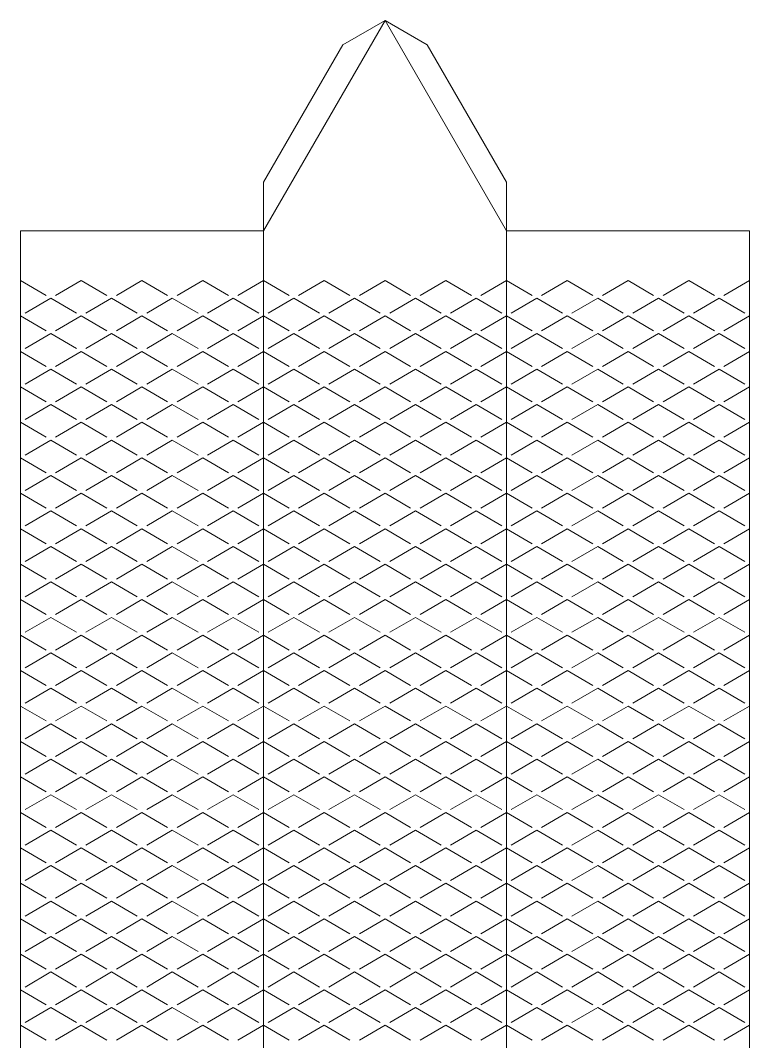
# Model space of a CAD drawing. Header units: metres. Extents: x 0 to 74, y 0 to 204.
# Drawn here: x 0 to 73.5, y 101.5 to 204.4 of the extents above; entities that cross this region are included whole.
import ezdxf

# ---------------------------------------------------------------- set-up
doc = ezdxf.new("R2010")
doc.units = ezdxf.units.M
doc.layers.add('TOP', color=1, linetype='Continuous', lineweight=0)

msp = doc.modelspace()

# ---------------------------------------------------------------- linework, layer by layer
at = {"layer": 'TOP'}
for p, q in [((24.5, 183.22), (36.75, 204.44)), ((32.51, 201.99), (36.75, 204.44)), ((36.75, 204.44), (40.99, 201.99)), ((36.75, 204.44), (49, 183.22)), ((24.5, 188.12), (32.51, 201.99)), ((40.99, 201.99), (49, 188.12)), ((24.5, 183.22), (24.5, 188.12)), ((49, 183.22), (49, 188.12)), ((0, 21.22), (0, 183.22)), ((0, 183.22), (24.5, 183.22)), ((24.5, 21.22), (24.5, 183.22)), ((73.5, 183.22), (49, 183.22)), ((49, 21.22), (49, 183.22)), ((73.5, 21.22), (73.5, 183.22)), ((0, 178.22), (2.58, 176.71)), ((3.54, 176.71), (6.12, 178.22)), ((6.12, 178.22), (8.71, 176.71)), ((9.67, 176.71), (12.25, 178.22)), ((12.25, 178.22), (14.83, 176.71)), ((15.79, 176.71), (18.38, 178.22)), ((18.38, 178.22), (20.96, 176.71)), ((21.92, 176.71), (24.5, 178.22)), ((24.5, 178.22), (27.08, 176.71)), ((28.04, 176.71), (30.62, 178.22)), ((30.62, 178.22), (33.21, 176.71)), ((34.17, 176.71), (36.75, 178.22)), ((36.75, 178.22), (39.33, 176.71)), ((40.29, 176.71), (42.88, 178.22)), ((42.88, 178.22), (45.46, 176.71)), ((46.42, 176.71), (49, 178.22)), ((49, 178.22), (51.58, 176.71)), ((52.54, 176.71), (55.12, 178.22)), ((55.12, 178.22), (57.71, 176.71)), ((58.67, 176.71), (61.25, 178.22)), ((61.25, 178.22), (63.83, 176.71)), ((64.79, 176.71), (67.38, 178.22)), ((67.38, 178.22), (69.96, 176.71)), ((70.92, 176.71), (73.5, 178.22)), ((0.48, 174.92), (3.06, 176.43)), ((3.06, 176.43), (5.65, 174.92)), ((6.6, 174.92), (9.19, 176.43)), ((9.19, 176.43), (11.77, 174.92)), ((12.73, 174.92), (15.31, 176.43)), ((15.31, 176.43), (17.9, 174.92)), ((18.85, 174.92), (21.44, 176.43)), ((21.44, 176.43), (24.02, 174.92)), ((24.98, 174.92), (27.56, 176.43)), ((27.56, 176.43), (30.15, 174.92)), ((31.1, 174.92), (33.69, 176.43)), ((33.69, 176.43), (36.27, 174.92)), ((37.23, 174.92), (39.81, 176.43)), ((39.81, 176.43), (42.4, 174.92)), ((43.35, 174.92), (45.94, 176.43)), ((45.94, 176.43), (48.52, 174.92)), ((49.48, 174.92), (52.06, 176.43)), ((52.06, 176.43), (54.65, 174.92)), ((55.6, 174.92), (58.19, 176.43)), ((58.19, 176.43), (60.77, 174.92)), ((61.73, 174.92), (64.31, 176.43)), ((64.31, 176.43), (66.9, 174.92)), ((67.85, 174.92), (70.44, 176.43)), ((70.44, 176.43), (73.02, 174.92)), ((0, 174.64), (2.58, 173.13)), ((3.54, 173.13), (6.12, 174.64)), ((6.12, 174.64), (8.71, 173.13)), ((9.67, 173.13), (12.25, 174.64)), ((12.25, 174.64), (14.83, 173.13)), ((15.79, 173.13), (18.38, 174.64)), ((18.38, 174.64), (20.96, 173.13)), ((21.92, 173.13), (24.5, 174.64)), ((24.5, 174.64), (27.08, 173.13)), ((28.04, 173.13), (30.62, 174.64)), ((30.62, 174.64), (33.21, 173.13)), ((34.17, 173.13), (36.75, 174.64)), ((36.75, 174.64), (39.33, 173.13)), ((40.29, 173.13), (42.88, 174.64)), ((42.88, 174.64), (45.46, 173.13)), ((46.42, 173.13), (49, 174.64)), ((49, 174.64), (51.58, 173.13)), ((52.54, 173.13), (55.12, 174.64)), ((55.12, 174.64), (57.71, 173.13)), ((58.67, 173.13), (61.25, 174.64)), ((61.25, 174.64), (63.83, 173.13)), ((64.79, 173.13), (67.38, 174.64)), ((67.38, 174.64), (69.96, 173.13)), ((70.92, 173.13), (73.5, 174.64)), ((0.48, 171.34), (3.06, 172.85)), ((3.06, 172.85), (5.65, 171.34)), ((6.6, 171.34), (9.19, 172.85)), ((9.19, 172.85), (11.77, 171.34)), ((12.73, 171.34), (15.31, 172.85)), ((15.31, 172.85), (17.9, 171.34)), ((18.85, 171.34), (21.44, 172.85)), ((21.44, 172.85), (24.02, 171.34)), ((24.98, 171.34), (27.56, 172.85)), ((27.56, 172.85), (30.15, 171.34)), ((31.1, 171.34), (33.69, 172.85)), ((33.69, 172.85), (36.27, 171.34)), ((37.23, 171.34), (39.81, 172.85)), ((39.81, 172.85), (42.4, 171.34)), ((43.35, 171.34), (45.94, 172.85)), ((45.94, 172.85), (48.52, 171.34)), ((49.48, 171.34), (52.06, 172.85)), ((52.06, 172.85), (54.65, 171.34)), ((55.6, 171.34), (58.19, 172.85)), ((58.19, 172.85), (60.77, 171.34)), ((61.73, 171.34), (64.31, 172.85)), ((64.31, 172.85), (66.9, 171.34)), ((67.85, 171.34), (70.44, 172.85)), ((70.44, 172.85), (73.02, 171.34)), ((0, 171.06), (2.58, 169.55)), ((3.54, 169.55), (6.12, 171.06)), ((6.12, 171.06), (8.71, 169.55)), ((9.67, 169.55), (12.25, 171.06)), ((12.25, 171.06), (14.83, 169.55)), ((15.79, 169.55), (18.38, 171.06)), ((18.38, 171.06), (20.96, 169.55)), ((21.92, 169.55), (24.5, 171.06)), ((24.5, 171.06), (27.08, 169.55)), ((28.04, 169.55), (30.62, 171.06)), ((30.62, 171.06), (33.21, 169.55)), ((34.17, 169.55), (36.75, 171.06)), ((36.75, 171.06), (39.33, 169.55)), ((40.29, 169.55), (42.88, 171.06)), ((42.88, 171.06), (45.46, 169.55)), ((46.42, 169.55), (49, 171.06)), ((49, 171.06), (51.58, 169.55)), ((52.54, 169.55), (55.12, 171.06)), ((55.12, 171.06), (57.71, 169.55)), ((58.67, 169.55), (61.25, 171.06)), ((61.25, 171.06), (63.83, 169.55)), ((64.79, 169.55), (67.38, 171.06)), ((67.38, 171.06), (69.96, 169.55)), ((70.92, 169.55), (73.5, 171.06)), ((0.48, 167.76), (3.06, 169.28)), ((3.06, 169.28), (5.65, 167.76)), ((6.6, 167.76), (9.19, 169.28)), ((9.19, 169.28), (11.77, 167.76)), ((12.73, 167.76), (15.31, 169.28)), ((15.31, 169.28), (17.9, 167.76)), ((18.85, 167.76), (21.44, 169.28)), ((21.44, 169.28), (24.02, 167.76)), ((24.98, 167.76), (27.56, 169.28)), ((27.56, 169.28), (30.15, 167.76)), ((31.1, 167.76), (33.69, 169.28)), ((33.69, 169.28), (36.27, 167.76)), ((37.23, 167.76), (39.81, 169.28)), ((39.81, 169.28), (42.4, 167.76)), ((43.35, 167.76), (45.94, 169.28)), ((45.94, 169.28), (48.52, 167.76)), ((49.48, 167.76), (52.06, 169.28)), ((52.06, 169.28), (54.65, 167.76)), ((55.6, 167.76), (58.19, 169.28)), ((58.19, 169.28), (60.77, 167.76)), ((61.73, 167.76), (64.31, 169.28)), ((64.31, 169.28), (66.9, 167.76)), ((67.85, 167.76), (70.44, 169.28)), ((70.44, 169.28), (73.02, 167.76)), ((0, 167.49), (2.58, 165.98)), ((3.54, 165.98), (6.12, 167.49)), ((6.12, 167.49), (8.71, 165.98)), ((9.67, 165.98), (12.25, 167.49)), ((12.25, 167.49), (14.83, 165.98)), ((15.79, 165.98), (18.38, 167.49)), ((18.38, 167.49), (20.96, 165.98)), ((21.92, 165.98), (24.5, 167.49)), ((24.5, 167.49), (27.08, 165.98)), ((28.04, 165.98), (30.62, 167.49)), ((30.62, 167.49), (33.21, 165.98)), ((34.17, 165.98), (36.75, 167.49)), ((36.75, 167.49), (39.33, 165.98)), ((40.29, 165.98), (42.88, 167.49)), ((42.88, 167.49), (45.46, 165.98)), ((46.42, 165.98), (49, 167.49)), ((49, 167.49), (51.58, 165.98)), ((52.54, 165.98), (55.12, 167.49)), ((55.12, 167.49), (57.71, 165.98)), ((58.67, 165.98), (61.25, 167.49)), ((61.25, 167.49), (63.83, 165.98)), ((64.79, 165.98), (67.38, 167.49)), ((67.38, 167.49), (69.96, 165.98)), ((70.92, 165.98), (73.5, 167.49)), ((0.48, 164.19), (3.06, 165.7)), ((3.06, 165.7), (5.65, 164.19)), ((6.6, 164.19), (9.19, 165.7)), ((9.19, 165.7), (11.77, 164.19)), ((12.73, 164.19), (15.31, 165.7)), ((15.31, 165.7), (17.9, 164.19)), ((18.85, 164.19), (21.44, 165.7)), ((21.44, 165.7), (24.02, 164.19)), ((24.98, 164.19), (27.56, 165.7)), ((27.56, 165.7), (30.15, 164.19)), ((31.1, 164.19), (33.69, 165.7)), ((33.69, 165.7), (36.27, 164.19)), ((37.23, 164.19), (39.81, 165.7)), ((39.81, 165.7), (42.4, 164.19)), ((43.35, 164.19), (45.94, 165.7)), ((45.94, 165.7), (48.52, 164.19)), ((49.48, 164.19), (52.06, 165.7)), ((52.06, 165.7), (54.65, 164.19)), ((55.6, 164.19), (58.19, 165.7)), ((58.19, 165.7), (60.77, 164.19)), ((61.73, 164.19), (64.31, 165.7)), ((64.31, 165.7), (66.9, 164.19)), ((67.85, 164.19), (70.44, 165.7)), ((70.44, 165.7), (73.02, 164.19)), ((0, 163.91), (2.58, 162.4)), ((3.54, 162.4), (6.12, 163.91)), ((6.12, 163.91), (8.71, 162.4)), ((9.67, 162.4), (12.25, 163.91)), ((12.25, 163.91), (14.83, 162.4)), ((15.79, 162.4), (18.38, 163.91)), ((18.38, 163.91), (20.96, 162.4)), ((21.92, 162.4), (24.5, 163.91)), ((24.5, 163.91), (27.08, 162.4)), ((28.04, 162.4), (30.62, 163.91)), ((30.62, 163.91), (33.21, 162.4)), ((34.17, 162.4), (36.75, 163.91)), ((36.75, 163.91), (39.33, 162.4)), ((40.29, 162.4), (42.88, 163.91)), ((42.88, 163.91), (45.46, 162.4)), ((46.42, 162.4), (49, 163.91)), ((49, 163.91), (51.58, 162.4)), ((52.54, 162.4), (55.12, 163.91)), ((55.12, 163.91), (57.71, 162.4)), ((58.67, 162.4), (61.25, 163.91)), ((61.25, 163.91), (63.83, 162.4)), ((64.79, 162.4), (67.38, 163.91)), ((67.38, 163.91), (69.96, 162.4)), ((70.92, 162.4), (73.5, 163.91)), ((0.48, 160.61), (3.06, 162.12)), ((3.06, 162.12), (5.65, 160.61)), ((6.6, 160.61), (9.19, 162.12)), ((9.19, 162.12), (11.77, 160.61)), ((12.73, 160.61), (15.31, 162.12)), ((15.31, 162.12), (17.9, 160.61)), ((18.85, 160.61), (21.44, 162.12)), ((21.44, 162.12), (24.02, 160.61)), ((24.98, 160.61), (27.56, 162.12)), ((27.56, 162.12), (30.15, 160.61)), ((31.1, 160.61), (33.69, 162.12)), ((33.69, 162.12), (36.27, 160.61)), ((37.23, 160.61), (39.81, 162.12)), ((39.81, 162.12), (42.4, 160.61)), ((43.35, 160.61), (45.94, 162.12)), ((45.94, 162.12), (48.52, 160.61)), ((49.48, 160.61), (52.06, 162.12)), ((52.06, 162.12), (54.65, 160.61)), ((55.6, 160.61), (58.19, 162.12)), ((58.19, 162.12), (60.77, 160.61)), ((61.73, 160.61), (64.31, 162.12)), ((64.31, 162.12), (66.9, 160.61)), ((67.85, 160.61), (70.44, 162.12)), ((70.44, 162.12), (73.02, 160.61)), ((0, 160.34), (2.58, 158.82)), ((3.54, 158.82), (6.12, 160.34)), ((6.12, 160.34), (8.71, 158.82)), ((9.67, 158.82), (12.25, 160.34)), ((12.25, 160.34), (14.83, 158.82)), ((15.79, 158.82), (18.38, 160.34)), ((18.38, 160.34), (20.96, 158.82)), ((21.92, 158.82), (24.5, 160.34)), ((24.5, 160.34), (27.08, 158.82)), ((28.04, 158.82), (30.62, 160.34)), ((30.62, 160.34), (33.21, 158.82)), ((34.17, 158.82), (36.75, 160.34)), ((36.75, 160.34), (39.33, 158.82)), ((40.29, 158.82), (42.88, 160.34)), ((42.88, 160.34), (45.46, 158.82)), ((46.42, 158.82), (49, 160.34)), ((49, 160.34), (51.58, 158.82)), ((52.54, 158.82), (55.12, 160.34)), ((55.12, 160.34), (57.71, 158.82)), ((58.67, 158.82), (61.25, 160.34)), ((61.25, 160.34), (63.83, 158.82)), ((64.79, 158.82), (67.38, 160.34)), ((67.38, 160.34), (69.96, 158.82)), ((70.92, 158.82), (73.5, 160.34)), ((0.48, 157.03), (3.06, 158.55)), ((3.06, 158.55), (5.65, 157.03)), ((6.6, 157.03), (9.19, 158.55)), ((9.19, 158.55), (11.77, 157.03)), ((12.73, 157.03), (15.31, 158.55)), ((15.31, 158.55), (17.9, 157.03)), ((18.85, 157.03), (21.44, 158.55)), ((21.44, 158.55), (24.02, 157.03)), ((24.98, 157.03), (27.56, 158.55)), ((27.56, 158.55), (30.15, 157.03)), ((31.1, 157.03), (33.69, 158.55)), ((33.69, 158.55), (36.27, 157.03)), ((37.23, 157.03), (39.81, 158.55)), ((39.81, 158.55), (42.4, 157.03)), ((43.35, 157.03), (45.94, 158.55)), ((45.94, 158.55), (48.52, 157.03)), ((49.48, 157.03), (52.06, 158.55)), ((52.06, 158.55), (54.65, 157.03)), ((55.6, 157.03), (58.19, 158.55)), ((58.19, 158.55), (60.77, 157.03)), ((61.73, 157.03), (64.31, 158.55)), ((64.31, 158.55), (66.9, 157.03)), ((67.85, 157.03), (70.44, 158.55)), ((70.44, 158.55), (73.02, 157.03)), ((0, 156.76), (2.58, 155.25)), ((3.54, 155.25), (6.12, 156.76)), ((6.12, 156.76), (8.71, 155.25)), ((9.67, 155.25), (12.25, 156.76)), ((12.25, 156.76), (14.83, 155.25)), ((15.79, 155.25), (18.38, 156.76)), ((18.38, 156.76), (20.96, 155.25)), ((21.92, 155.25), (24.5, 156.76)), ((24.5, 156.76), (27.08, 155.25)), ((28.04, 155.25), (30.62, 156.76)), ((30.62, 156.76), (33.21, 155.25)), ((34.17, 155.25), (36.75, 156.76)), ((36.75, 156.76), (39.33, 155.25)), ((40.29, 155.25), (42.88, 156.76)), ((42.88, 156.76), (45.46, 155.25)), ((46.42, 155.25), (49, 156.76)), ((49, 156.76), (51.58, 155.25)), ((52.54, 155.25), (55.12, 156.76)), ((55.12, 156.76), (57.71, 155.25)), ((58.67, 155.25), (61.25, 156.76)), ((61.25, 156.76), (63.83, 155.25)), ((64.79, 155.25), (67.38, 156.76)), ((67.38, 156.76), (69.96, 155.25)), ((70.92, 155.25), (73.5, 156.76)), ((0.48, 153.46), (3.06, 154.97)), ((3.06, 154.97), (5.65, 153.46)), ((6.6, 153.46), (9.19, 154.97)), ((9.19, 154.97), (11.77, 153.46)), ((12.73, 153.46), (15.31, 154.97)), ((15.31, 154.97), (17.9, 153.46)), ((18.85, 153.46), (21.44, 154.97)), ((21.44, 154.97), (24.02, 153.46)), ((24.98, 153.46), (27.56, 154.97)), ((27.56, 154.97), (30.15, 153.46)), ((31.1, 153.46), (33.69, 154.97)), ((33.69, 154.97), (36.27, 153.46)), ((37.23, 153.46), (39.81, 154.97)), ((39.81, 154.97), (42.4, 153.46)), ((43.35, 153.46), (45.94, 154.97)), ((45.94, 154.97), (48.52, 153.46)), ((49.48, 153.46), (52.06, 154.97)), ((52.06, 154.97), (54.65, 153.46)), ((55.6, 153.46), (58.19, 154.97)), ((58.19, 154.97), (60.77, 153.46)), ((61.73, 153.46), (64.31, 154.97)), ((64.31, 154.97), (66.9, 153.46)), ((67.85, 153.46), (70.44, 154.97)), ((70.44, 154.97), (73.02, 153.46)), ((0, 153.18), (2.58, 151.67)), ((3.54, 151.67), (6.12, 153.18)), ((6.12, 153.18), (8.71, 151.67)), ((9.67, 151.67), (12.25, 153.18)), ((12.25, 153.18), (14.83, 151.67)), ((15.79, 151.67), (18.38, 153.18)), ((18.38, 153.18), (20.96, 151.67)), ((21.92, 151.67), (24.5, 153.18)), ((24.5, 153.18), (27.08, 151.67)), ((28.04, 151.67), (30.62, 153.18)), ((30.62, 153.18), (33.21, 151.67)), ((34.17, 151.67), (36.75, 153.18)), ((36.75, 153.18), (39.33, 151.67)), ((40.29, 151.67), (42.88, 153.18)), ((42.88, 153.18), (45.46, 151.67)), ((46.42, 151.67), (49, 153.18)), ((49, 153.18), (51.58, 151.67)), ((52.54, 151.67), (55.12, 153.18)), ((55.12, 153.18), (57.71, 151.67)), ((58.67, 151.67), (61.25, 153.18)), ((61.25, 153.18), (63.83, 151.67)), ((64.79, 151.67), (67.38, 153.18)), ((67.38, 153.18), (69.96, 151.67)), ((70.92, 151.67), (73.5, 153.18)), ((0.48, 149.88), (3.06, 151.39)), ((3.06, 151.39), (5.65, 149.88)), ((6.6, 149.88), (9.19, 151.39)), ((9.19, 151.39), (11.77, 149.88)), ((12.73, 149.88), (15.31, 151.39)), ((15.31, 151.39), (17.9, 149.88)), ((18.85, 149.88), (21.44, 151.39)), ((21.44, 151.39), (24.02, 149.88)), ((24.98, 149.88), (27.56, 151.39)), ((27.56, 151.39), (30.15, 149.88)), ((31.1, 149.88), (33.69, 151.39)), ((33.69, 151.39), (36.27, 149.88)), ((37.23, 149.88), (39.81, 151.39)), ((39.81, 151.39), (42.4, 149.88)), ((43.35, 149.88), (45.94, 151.39)), ((45.94, 151.39), (48.52, 149.88)), ((49.48, 149.88), (52.06, 151.39)), ((52.06, 151.39), (54.65, 149.88)), ((55.6, 149.88), (58.19, 151.39)), ((58.19, 151.39), (60.77, 149.88)), ((61.73, 149.88), (64.31, 151.39)), ((64.31, 151.39), (66.9, 149.88)), ((67.85, 149.88), (70.44, 151.39)), ((70.44, 151.39), (73.02, 149.88)), ((0, 149.61), (2.58, 148.09)), ((3.54, 148.09), (6.12, 149.61)), ((6.12, 149.61), (8.71, 148.09)), ((9.67, 148.09), (12.25, 149.61)), ((12.25, 149.61), (14.83, 148.09)), ((15.79, 148.09), (18.38, 149.61)), ((18.38, 149.61), (20.96, 148.09)), ((21.92, 148.09), (24.5, 149.61)), ((24.5, 149.61), (27.08, 148.09)), ((28.04, 148.09), (30.62, 149.61)), ((30.62, 149.61), (33.21, 148.09)), ((34.17, 148.09), (36.75, 149.61)), ((36.75, 149.61), (39.33, 148.09)), ((40.29, 148.09), (42.88, 149.61)), ((42.88, 149.61), (45.46, 148.09)), ((46.42, 148.09), (49, 149.61)), ((49, 149.61), (51.58, 148.09)), ((52.54, 148.09), (55.12, 149.61)), ((55.12, 149.61), (57.71, 148.09)), ((58.67, 148.09), (61.25, 149.61)), ((61.25, 149.61), (63.83, 148.09)), ((64.79, 148.09), (67.38, 149.61)), ((67.38, 149.61), (69.96, 148.09)), ((70.92, 148.09), (73.5, 149.61)), ((0.48, 146.31), (3.06, 147.82)), ((3.06, 147.82), (5.65, 146.31)), ((6.6, 146.31), (9.19, 147.82)), ((9.19, 147.82), (11.77, 146.31)), ((12.73, 146.31), (15.31, 147.82)), ((15.31, 147.82), (17.9, 146.31)), ((18.85, 146.31), (21.44, 147.82)), ((21.44, 147.82), (24.02, 146.31)), ((24.98, 146.31), (27.56, 147.82)), ((27.56, 147.82), (30.15, 146.31)), ((31.1, 146.31), (33.69, 147.82)), ((33.69, 147.82), (36.27, 146.31)), ((37.23, 146.31), (39.81, 147.82)), ((39.81, 147.82), (42.4, 146.31)), ((43.35, 146.31), (45.94, 147.82)), ((45.94, 147.82), (48.52, 146.31)), ((49.48, 146.31), (52.06, 147.82)), ((52.06, 147.82), (54.65, 146.31)), ((55.6, 146.31), (58.19, 147.82)), ((58.19, 147.82), (60.77, 146.31)), ((61.73, 146.31), (64.31, 147.82)), ((64.31, 147.82), (66.9, 146.31)), ((67.85, 146.31), (70.44, 147.82)), ((70.44, 147.82), (73.02, 146.31)), ((0, 146.03), (2.58, 144.52)), ((3.54, 144.52), (6.12, 146.03)), ((6.12, 146.03), (8.71, 144.52)), ((9.67, 144.52), (12.25, 146.03)), ((12.25, 146.03), (14.83, 144.52)), ((15.79, 144.52), (18.38, 146.03)), ((18.38, 146.03), (20.96, 144.52)), ((21.92, 144.52), (24.5, 146.03)), ((24.5, 146.03), (27.08, 144.52)), ((28.04, 144.52), (30.62, 146.03)), ((30.62, 146.03), (33.21, 144.52)), ((34.17, 144.52), (36.75, 146.03)), ((36.75, 146.03), (39.33, 144.52)), ((40.29, 144.52), (42.88, 146.03)), ((42.88, 146.03), (45.46, 144.52)), ((46.42, 144.52), (49, 146.03)), ((49, 146.03), (51.58, 144.52)), ((52.54, 144.52), (55.12, 146.03)), ((55.12, 146.03), (57.71, 144.52)), ((58.67, 144.52), (61.25, 146.03)), ((61.25, 146.03), (63.83, 144.52)), ((64.79, 144.52), (67.38, 146.03)), ((67.38, 146.03), (69.96, 144.52)), ((70.92, 144.52), (73.5, 146.03)), ((0.48, 142.73), (3.06, 144.24)), ((3.06, 144.24), (5.65, 142.73)), ((6.6, 142.73), (9.19, 144.24)), ((9.19, 144.24), (11.77, 142.73)), ((12.73, 142.73), (15.31, 144.24)), ((15.31, 144.24), (17.9, 142.73)), ((18.85, 142.73), (21.44, 144.24)), ((21.44, 144.24), (24.02, 142.73)), ((24.98, 142.73), (27.56, 144.24)), ((27.56, 144.24), (30.15, 142.73)), ((31.1, 142.73), (33.69, 144.24)), ((33.69, 144.24), (36.27, 142.73)), ((37.23, 142.73), (39.81, 144.24)), ((39.81, 144.24), (42.4, 142.73)), ((43.35, 142.73), (45.94, 144.24)), ((45.94, 144.24), (48.52, 142.73)), ((49.48, 142.73), (52.06, 144.24)), ((52.06, 144.24), (54.65, 142.73)), ((55.6, 142.73), (58.19, 144.24)), ((58.19, 144.24), (60.77, 142.73)), ((61.73, 142.73), (64.31, 144.24)), ((64.31, 144.24), (66.9, 142.73)), ((67.85, 142.73), (70.44, 144.24)), ((70.44, 144.24), (73.02, 142.73)), ((0, 142.45), (2.58, 140.94)), ((3.54, 140.94), (6.12, 142.45)), ((6.12, 142.45), (8.71, 140.94)), ((9.67, 140.94), (12.25, 142.45)), ((12.25, 142.45), (14.83, 140.94)), ((15.79, 140.94), (18.38, 142.45)), ((18.38, 142.45), (20.96, 140.94)), ((21.92, 140.94), (24.5, 142.45)), ((24.5, 142.45), (27.08, 140.94)), ((28.04, 140.94), (30.62, 142.45)), ((30.62, 142.45), (33.21, 140.94)), ((34.17, 140.94), (36.75, 142.45)), ((36.75, 142.45), (39.33, 140.94)), ((40.29, 140.94), (42.88, 142.45)), ((42.88, 142.45), (45.46, 140.94)), ((46.42, 140.94), (49, 142.45)), ((49, 142.45), (51.58, 140.94)), ((52.54, 140.94), (55.12, 142.45)), ((55.12, 142.45), (57.71, 140.94)), ((58.67, 140.94), (61.25, 142.45)), ((61.25, 142.45), (63.83, 140.94)), ((64.79, 140.94), (67.38, 142.45)), ((67.38, 142.45), (69.96, 140.94)), ((70.92, 140.94), (73.5, 142.45)), ((0.48, 139.15), (3.06, 140.66)), ((3.06, 140.66), (5.65, 139.15)), ((6.6, 139.15), (9.19, 140.66)), ((9.19, 140.66), (11.77, 139.15)), ((12.73, 139.15), (15.31, 140.66)), ((15.31, 140.66), (17.9, 139.15)), ((18.85, 139.15), (21.44, 140.66)), ((21.44, 140.66), (24.02, 139.15)), ((24.98, 139.15), (27.56, 140.66)), ((27.56, 140.66), (30.15, 139.15)), ((31.1, 139.15), (33.69, 140.66)), ((33.69, 140.66), (36.27, 139.15)), ((37.23, 139.15), (39.81, 140.66)), ((39.81, 140.66), (42.4, 139.15)), ((43.35, 139.15), (45.94, 140.66)), ((45.94, 140.66), (48.52, 139.15)), ((49.48, 139.15), (52.06, 140.66)), ((52.06, 140.66), (54.65, 139.15)), ((55.6, 139.15), (58.19, 140.66)), ((58.19, 140.66), (60.77, 139.15)), ((61.73, 139.15), (64.31, 140.66)), ((64.31, 140.66), (66.9, 139.15)), ((67.85, 139.15), (70.44, 140.66)), ((70.44, 140.66), (73.02, 139.15)), ((0, 138.88), (2.58, 137.36)), ((3.54, 137.36), (6.12, 138.88)), ((6.12, 138.88), (8.71, 137.36)), ((9.67, 137.36), (12.25, 138.88)), ((12.25, 138.88), (14.83, 137.36)), ((15.79, 137.36), (18.38, 138.88)), ((18.38, 138.88), (20.96, 137.36)), ((21.92, 137.36), (24.5, 138.88)), ((24.5, 138.88), (27.08, 137.36)), ((28.04, 137.36), (30.62, 138.88)), ((30.62, 138.88), (33.21, 137.36)), ((34.17, 137.36), (36.75, 138.88)), ((36.75, 138.88), (39.33, 137.36)), ((40.29, 137.36), (42.88, 138.88)), ((42.88, 138.88), (45.46, 137.36)), ((46.42, 137.36), (49, 138.88)), ((49, 138.88), (51.58, 137.36)), ((52.54, 137.36), (55.12, 138.88)), ((55.12, 138.88), (57.71, 137.36)), ((58.67, 137.36), (61.25, 138.88)), ((61.25, 138.88), (63.83, 137.36)), ((64.79, 137.36), (67.38, 138.88)), ((67.38, 138.88), (69.96, 137.36)), ((70.92, 137.36), (73.5, 138.88)), ((0.48, 135.58), (3.06, 137.09)), ((3.06, 137.09), (5.65, 135.58)), ((6.6, 135.58), (9.19, 137.09)), ((9.19, 137.09), (11.77, 135.58)), ((12.73, 135.58), (15.31, 137.09)), ((15.31, 137.09), (17.9, 135.58)), ((18.85, 135.58), (21.44, 137.09)), ((21.44, 137.09), (24.02, 135.58)), ((24.98, 135.58), (27.56, 137.09)), ((27.56, 137.09), (30.15, 135.58)), ((31.1, 135.58), (33.69, 137.09)), ((33.69, 137.09), (36.27, 135.58)), ((37.23, 135.58), (39.81, 137.09)), ((39.81, 137.09), (42.4, 135.58)), ((43.35, 135.58), (45.94, 137.09)), ((45.94, 137.09), (48.52, 135.58)), ((49.48, 135.58), (52.06, 137.09)), ((52.06, 137.09), (54.65, 135.58)), ((55.6, 135.58), (58.19, 137.09)), ((58.19, 137.09), (60.77, 135.58)), ((61.73, 135.58), (64.31, 137.09)), ((64.31, 137.09), (66.9, 135.58)), ((67.85, 135.58), (70.44, 137.09)), ((70.44, 137.09), (73.02, 135.58)), ((0, 135.3), (2.58, 133.79)), ((3.54, 133.79), (6.12, 135.3)), ((6.12, 135.3), (8.71, 133.79)), ((9.67, 133.79), (12.25, 135.3)), ((12.25, 135.3), (14.83, 133.79)), ((15.79, 133.79), (18.38, 135.3)), ((18.38, 135.3), (20.96, 133.79)), ((21.92, 133.79), (24.5, 135.3)), ((24.5, 135.3), (27.08, 133.79)), ((28.04, 133.79), (30.62, 135.3)), ((30.62, 135.3), (33.21, 133.79)), ((34.17, 133.79), (36.75, 135.3)), ((36.75, 135.3), (39.33, 133.79)), ((40.29, 133.79), (42.88, 135.3)), ((42.88, 135.3), (45.46, 133.79)), ((46.42, 133.79), (49, 135.3)), ((49, 135.3), (51.58, 133.79)), ((52.54, 133.79), (55.12, 135.3)), ((55.12, 135.3), (57.71, 133.79)), ((58.67, 133.79), (61.25, 135.3)), ((61.25, 135.3), (63.83, 133.79)), ((64.79, 133.79), (67.38, 135.3)), ((67.38, 135.3), (69.96, 133.79)), ((70.92, 133.79), (73.5, 135.3)), ((0.48, 132), (3.06, 133.51)), ((3.06, 133.51), (5.65, 132)), ((6.6, 132), (9.19, 133.51)), ((9.19, 133.51), (11.77, 132)), ((12.73, 132), (15.31, 133.51)), ((15.31, 133.51), (17.9, 132)), ((18.85, 132), (21.44, 133.51)), ((21.44, 133.51), (24.02, 132)), ((24.98, 132), (27.56, 133.51)), ((27.56, 133.51), (30.15, 132)), ((31.1, 132), (33.69, 133.51)), ((33.69, 133.51), (36.27, 132)), ((37.23, 132), (39.81, 133.51)), ((39.81, 133.51), (42.4, 132)), ((43.35, 132), (45.94, 133.51)), ((45.94, 133.51), (48.52, 132)), ((49.48, 132), (52.06, 133.51)), ((52.06, 133.51), (54.65, 132)), ((55.6, 132), (58.19, 133.51)), ((58.19, 133.51), (60.77, 132)), ((61.73, 132), (64.31, 133.51)), ((64.31, 133.51), (66.9, 132)), ((67.85, 132), (70.44, 133.51)), ((70.44, 133.51), (73.02, 132)), ((0, 131.72), (2.58, 130.21)), ((3.54, 130.21), (6.12, 131.72)), ((6.12, 131.72), (8.71, 130.21)), ((9.67, 130.21), (12.25, 131.72)), ((12.25, 131.72), (14.83, 130.21)), ((15.79, 130.21), (18.38, 131.72)), ((18.38, 131.72), (20.96, 130.21)), ((21.92, 130.21), (24.5, 131.72)), ((24.5, 131.72), (27.08, 130.21)), ((28.04, 130.21), (30.62, 131.72)), ((30.62, 131.72), (33.21, 130.21)), ((34.17, 130.21), (36.75, 131.72)), ((36.75, 131.72), (39.33, 130.21)), ((40.29, 130.21), (42.88, 131.72)), ((42.88, 131.72), (45.46, 130.21)), ((46.42, 130.21), (49, 131.72)), ((49, 131.72), (51.58, 130.21)), ((52.54, 130.21), (55.12, 131.72)), ((55.12, 131.72), (57.71, 130.21)), ((58.67, 130.21), (61.25, 131.72)), ((61.25, 131.72), (63.83, 130.21)), ((64.79, 130.21), (67.38, 131.72)), ((67.38, 131.72), (69.96, 130.21)), ((70.92, 130.21), (73.5, 131.72)), ((0.48, 128.42), (3.06, 129.94)), ((3.06, 129.94), (5.65, 128.42)), ((6.6, 128.42), (9.19, 129.94)), ((9.19, 129.94), (11.77, 128.42)), ((12.73, 128.42), (15.31, 129.94)), ((15.31, 129.94), (17.9, 128.42)), ((18.85, 128.42), (21.44, 129.94)), ((21.44, 129.94), (24.02, 128.42)), ((24.98, 128.42), (27.56, 129.94)), ((27.56, 129.94), (30.15, 128.42)), ((31.1, 128.42), (33.69, 129.94)), ((33.69, 129.94), (36.27, 128.42)), ((37.23, 128.42), (39.81, 129.94)), ((39.81, 129.94), (42.4, 128.42)), ((43.35, 128.42), (45.94, 129.94)), ((45.94, 129.94), (48.52, 128.42)), ((49.48, 128.42), (52.06, 129.94)), ((52.06, 129.94), (54.65, 128.42)), ((55.6, 128.42), (58.19, 129.94)), ((58.19, 129.94), (60.77, 128.42)), ((61.73, 128.42), (64.31, 129.94)), ((64.31, 129.94), (66.9, 128.42)), ((67.85, 128.42), (70.44, 129.94)), ((70.44, 129.94), (73.02, 128.42)), ((0, 128.15), (2.58, 126.63)), ((3.54, 126.63), (6.12, 128.15)), ((6.12, 128.15), (8.71, 126.63)), ((9.67, 126.63), (12.25, 128.15)), ((12.25, 128.15), (14.83, 126.63)), ((15.79, 126.63), (18.38, 128.15)), ((18.38, 128.15), (20.96, 126.63)), ((21.92, 126.63), (24.5, 128.15)), ((24.5, 128.15), (27.08, 126.63)), ((28.04, 126.63), (30.62, 128.15)), ((30.62, 128.15), (33.21, 126.63)), ((34.17, 126.63), (36.75, 128.15)), ((36.75, 128.15), (39.33, 126.63)), ((40.29, 126.63), (42.88, 128.15)), ((42.88, 128.15), (45.46, 126.63)), ((46.42, 126.63), (49, 128.15)), ((49, 128.15), (51.58, 126.63)), ((52.54, 126.63), (55.12, 128.15)), ((55.12, 128.15), (57.71, 126.63)), ((58.67, 126.63), (61.25, 128.15)), ((61.25, 128.15), (63.83, 126.63)), ((64.79, 126.63), (67.38, 128.15)), ((67.38, 128.15), (69.96, 126.63)), ((70.92, 126.63), (73.5, 128.15)), ((0.48, 124.85), (3.06, 126.36)), ((3.06, 126.36), (5.65, 124.85)), ((6.6, 124.85), (9.19, 126.36)), ((9.19, 126.36), (11.77, 124.85)), ((12.73, 124.85), (15.31, 126.36)), ((15.31, 126.36), (17.9, 124.85)), ((18.85, 124.85), (21.44, 126.36)), ((21.44, 126.36), (24.02, 124.85)), ((24.98, 124.85), (27.56, 126.36)), ((27.56, 126.36), (30.15, 124.85)), ((31.1, 124.85), (33.69, 126.36)), ((33.69, 126.36), (36.27, 124.85)), ((37.23, 124.85), (39.81, 126.36)), ((39.81, 126.36), (42.4, 124.85)), ((43.35, 124.85), (45.94, 126.36)), ((45.94, 126.36), (48.52, 124.85)), ((49.48, 124.85), (52.06, 126.36)), ((52.06, 126.36), (54.65, 124.85)), ((55.6, 124.85), (58.19, 126.36)), ((58.19, 126.36), (60.77, 124.85)), ((61.73, 124.85), (64.31, 126.36)), ((64.31, 126.36), (66.9, 124.85)), ((67.85, 124.85), (70.44, 126.36)), ((70.44, 126.36), (73.02, 124.85)), ((0, 124.57), (2.58, 123.06)), ((3.54, 123.06), (6.12, 124.57)), ((6.12, 124.57), (8.71, 123.06)), ((9.67, 123.06), (12.25, 124.57)), ((12.25, 124.57), (14.83, 123.06)), ((15.79, 123.06), (18.38, 124.57)), ((18.38, 124.57), (20.96, 123.06)), ((21.92, 123.06), (24.5, 124.57)), ((24.5, 124.57), (27.08, 123.06)), ((28.04, 123.06), (30.62, 124.57)), ((30.62, 124.57), (33.21, 123.06)), ((34.17, 123.06), (36.75, 124.57)), ((36.75, 124.57), (39.33, 123.06)), ((40.29, 123.06), (42.88, 124.57)), ((42.88, 124.57), (45.46, 123.06)), ((46.42, 123.06), (49, 124.57)), ((49, 124.57), (51.58, 123.06)), ((52.54, 123.06), (55.12, 124.57)), ((55.12, 124.57), (57.71, 123.06)), ((58.67, 123.06), (61.25, 124.57)), ((61.25, 124.57), (63.83, 123.06)), ((64.79, 123.06), (67.38, 124.57)), ((67.38, 124.57), (69.96, 123.06)), ((70.92, 123.06), (73.5, 124.57)), ((0.48, 121.27), (3.06, 122.78)), ((3.06, 122.78), (5.65, 121.27)), ((6.6, 121.27), (9.19, 122.78)), ((9.19, 122.78), (11.77, 121.27)), ((12.73, 121.27), (15.31, 122.78)), ((15.31, 122.78), (17.9, 121.27)), ((18.85, 121.27), (21.44, 122.78)), ((21.44, 122.78), (24.02, 121.27)), ((24.98, 121.27), (27.56, 122.78)), ((27.56, 122.78), (30.15, 121.27)), ((31.1, 121.27), (33.69, 122.78)), ((33.69, 122.78), (36.27, 121.27)), ((37.23, 121.27), (39.81, 122.78)), ((39.81, 122.78), (42.4, 121.27)), ((43.35, 121.27), (45.94, 122.78)), ((45.94, 122.78), (48.52, 121.27)), ((49.48, 121.27), (52.06, 122.78)), ((52.06, 122.78), (54.65, 121.27)), ((55.6, 121.27), (58.19, 122.78)), ((58.19, 122.78), (60.77, 121.27)), ((61.73, 121.27), (64.31, 122.78)), ((64.31, 122.78), (66.9, 121.27)), ((67.85, 121.27), (70.44, 122.78)), ((70.44, 122.78), (73.02, 121.27)), ((0, 120.99), (2.58, 119.48)), ((3.54, 119.48), (6.12, 120.99)), ((6.12, 120.99), (8.71, 119.48)), ((9.67, 119.48), (12.25, 120.99)), ((12.25, 120.99), (14.83, 119.48)), ((15.79, 119.48), (18.38, 120.99)), ((18.38, 120.99), (20.96, 119.48)), ((21.92, 119.48), (24.5, 120.99)), ((24.5, 120.99), (27.08, 119.48)), ((28.04, 119.48), (30.62, 120.99)), ((30.62, 120.99), (33.21, 119.48)), ((34.17, 119.48), (36.75, 120.99)), ((36.75, 120.99), (39.33, 119.48)), ((40.29, 119.48), (42.88, 120.99)), ((42.88, 120.99), (45.46, 119.48)), ((46.42, 119.48), (49, 120.99)), ((49, 120.99), (51.58, 119.48)), ((52.54, 119.48), (55.12, 120.99)), ((55.12, 120.99), (57.71, 119.48)), ((58.67, 119.48), (61.25, 120.99)), ((61.25, 120.99), (63.83, 119.48)), ((64.79, 119.48), (67.38, 120.99)), ((67.38, 120.99), (69.96, 119.48)), ((70.92, 119.48), (73.5, 120.99)), ((0.48, 117.69), (3.06, 119.21)), ((3.06, 119.21), (5.65, 117.69)), ((6.6, 117.69), (9.19, 119.21)), ((9.19, 119.21), (11.77, 117.69)), ((12.73, 117.69), (15.31, 119.21)), ((15.31, 119.21), (17.9, 117.69)), ((18.85, 117.69), (21.44, 119.21)), ((21.44, 119.21), (24.02, 117.69)), ((24.98, 117.69), (27.56, 119.21)), ((27.56, 119.21), (30.15, 117.69)), ((31.1, 117.69), (33.69, 119.21)), ((33.69, 119.21), (36.27, 117.69)), ((37.23, 117.69), (39.81, 119.21)), ((39.81, 119.21), (42.4, 117.69)), ((43.35, 117.69), (45.94, 119.21)), ((45.94, 119.21), (48.52, 117.69)), ((49.48, 117.69), (52.06, 119.21)), ((52.06, 119.21), (54.65, 117.69)), ((55.6, 117.69), (58.19, 119.21)), ((58.19, 119.21), (60.77, 117.69)), ((61.73, 117.69), (64.31, 119.21)), ((64.31, 119.21), (66.9, 117.69)), ((67.85, 117.69), (70.44, 119.21)), ((70.44, 119.21), (73.02, 117.69)), ((0, 117.42), (2.58, 115.91)), ((3.54, 115.91), (6.12, 117.42)), ((6.12, 117.42), (8.71, 115.91)), ((9.67, 115.91), (12.25, 117.42)), ((12.25, 117.42), (14.83, 115.91)), ((15.79, 115.91), (18.38, 117.42)), ((18.38, 117.42), (20.96, 115.91)), ((21.92, 115.91), (24.5, 117.42)), ((24.5, 117.42), (27.08, 115.91)), ((28.04, 115.91), (30.62, 117.42)), ((30.62, 117.42), (33.21, 115.91)), ((34.17, 115.91), (36.75, 117.42)), ((36.75, 117.42), (39.33, 115.91)), ((40.29, 115.91), (42.88, 117.42)), ((42.88, 117.42), (45.46, 115.91)), ((46.42, 115.91), (49, 117.42)), ((49, 117.42), (51.58, 115.91)), ((52.54, 115.91), (55.12, 117.42)), ((55.12, 117.42), (57.71, 115.91)), ((58.67, 115.91), (61.25, 117.42)), ((61.25, 117.42), (63.83, 115.91)), ((64.79, 115.91), (67.38, 117.42)), ((67.38, 117.42), (69.96, 115.91)), ((70.92, 115.91), (73.5, 117.42)), ((0.48, 114.12), (3.06, 115.63)), ((3.06, 115.63), (5.65, 114.12)), ((6.6, 114.12), (9.19, 115.63)), ((9.19, 115.63), (11.77, 114.12)), ((12.73, 114.12), (15.31, 115.63)), ((15.31, 115.63), (17.9, 114.12)), ((18.85, 114.12), (21.44, 115.63)), ((21.44, 115.63), (24.02, 114.12)), ((24.98, 114.12), (27.56, 115.63)), ((27.56, 115.63), (30.15, 114.12)), ((31.1, 114.12), (33.69, 115.63)), ((33.69, 115.63), (36.27, 114.12)), ((37.23, 114.12), (39.81, 115.63)), ((39.81, 115.63), (42.4, 114.12)), ((43.35, 114.12), (45.94, 115.63)), ((45.94, 115.63), (48.52, 114.12)), ((49.48, 114.12), (52.06, 115.63)), ((52.06, 115.63), (54.65, 114.12)), ((55.6, 114.12), (58.19, 115.63)), ((58.19, 115.63), (60.77, 114.12)), ((61.73, 114.12), (64.31, 115.63)), ((64.31, 115.63), (66.9, 114.12)), ((67.85, 114.12), (70.44, 115.63)), ((70.44, 115.63), (73.02, 114.12)), ((0, 113.84), (2.58, 112.33)), ((3.54, 112.33), (6.12, 113.84)), ((6.12, 113.84), (8.71, 112.33)), ((9.67, 112.33), (12.25, 113.84)), ((12.25, 113.84), (14.83, 112.33)), ((15.79, 112.33), (18.38, 113.84)), ((18.38, 113.84), (20.96, 112.33)), ((21.92, 112.33), (24.5, 113.84)), ((24.5, 113.84), (27.08, 112.33)), ((28.04, 112.33), (30.62, 113.84)), ((30.62, 113.84), (33.21, 112.33)), ((34.17, 112.33), (36.75, 113.84)), ((36.75, 113.84), (39.33, 112.33)), ((40.29, 112.33), (42.88, 113.84)), ((42.88, 113.84), (45.46, 112.33)), ((46.42, 112.33), (49, 113.84)), ((49, 113.84), (51.58, 112.33)), ((52.54, 112.33), (55.12, 113.84)), ((55.12, 113.84), (57.71, 112.33)), ((58.67, 112.33), (61.25, 113.84)), ((61.25, 113.84), (63.83, 112.33)), ((64.79, 112.33), (67.38, 113.84)), ((67.38, 113.84), (69.96, 112.33)), ((70.92, 112.33), (73.5, 113.84)), ((0.48, 110.54), (3.06, 112.05)), ((3.06, 112.05), (5.65, 110.54)), ((6.6, 110.54), (9.19, 112.05)), ((9.19, 112.05), (11.77, 110.54)), ((12.73, 110.54), (15.31, 112.05)), ((15.31, 112.05), (17.9, 110.54)), ((18.85, 110.54), (21.44, 112.05)), ((21.44, 112.05), (24.02, 110.54)), ((24.98, 110.54), (27.56, 112.05)), ((27.56, 112.05), (30.15, 110.54)), ((31.1, 110.54), (33.69, 112.05)), ((33.69, 112.05), (36.27, 110.54)), ((37.23, 110.54), (39.81, 112.05)), ((39.81, 112.05), (42.4, 110.54)), ((43.35, 110.54), (45.94, 112.05)), ((45.94, 112.05), (48.52, 110.54)), ((49.48, 110.54), (52.06, 112.05)), ((52.06, 112.05), (54.65, 110.54)), ((55.6, 110.54), (58.19, 112.05)), ((58.19, 112.05), (60.77, 110.54)), ((61.73, 110.54), (64.31, 112.05)), ((64.31, 112.05), (66.9, 110.54)), ((67.85, 110.54), (70.44, 112.05)), ((70.44, 112.05), (73.02, 110.54)), ((0, 110.26), (2.58, 108.75)), ((3.54, 108.75), (6.12, 110.26)), ((6.12, 110.26), (8.71, 108.75)), ((9.67, 108.75), (12.25, 110.26)), ((12.25, 110.26), (14.83, 108.75)), ((15.79, 108.75), (18.38, 110.26)), ((18.38, 110.26), (20.96, 108.75)), ((21.92, 108.75), (24.5, 110.26)), ((24.5, 110.26), (27.08, 108.75)), ((28.04, 108.75), (30.62, 110.26)), ((30.62, 110.26), (33.21, 108.75)), ((34.17, 108.75), (36.75, 110.26)), ((36.75, 110.26), (39.33, 108.75)), ((40.29, 108.75), (42.88, 110.26)), ((42.88, 110.26), (45.46, 108.75)), ((46.42, 108.75), (49, 110.26)), ((49, 110.26), (51.58, 108.75)), ((52.54, 108.75), (55.12, 110.26)), ((55.12, 110.26), (57.71, 108.75)), ((58.67, 108.75), (61.25, 110.26)), ((61.25, 110.26), (63.83, 108.75)), ((64.79, 108.75), (67.38, 110.26)), ((67.38, 110.26), (69.96, 108.75)), ((70.92, 108.75), (73.5, 110.26)), ((0.48, 106.96), (3.06, 108.48)), ((3.06, 108.48), (5.65, 106.96)), ((6.6, 106.96), (9.19, 108.48)), ((9.19, 108.48), (11.77, 106.96)), ((12.73, 106.96), (15.31, 108.48)), ((15.31, 108.48), (17.9, 106.96)), ((18.85, 106.96), (21.44, 108.48)), ((21.44, 108.48), (24.02, 106.96)), ((24.98, 106.96), (27.56, 108.48)), ((27.56, 108.48), (30.15, 106.96)), ((31.1, 106.96), (33.69, 108.48)), ((33.69, 108.48), (36.27, 106.96)), ((37.23, 106.96), (39.81, 108.48)), ((39.81, 108.48), (42.4, 106.96)), ((43.35, 106.96), (45.94, 108.48)), ((45.94, 108.48), (48.52, 106.96)), ((49.48, 106.96), (52.06, 108.48)), ((52.06, 108.48), (54.65, 106.96)), ((55.6, 106.96), (58.19, 108.48)), ((58.19, 108.48), (60.77, 106.96)), ((61.73, 106.96), (64.31, 108.48)), ((64.31, 108.48), (66.9, 106.96)), ((67.85, 106.96), (70.44, 108.48)), ((70.44, 108.48), (73.02, 106.96)), ((0, 106.69), (2.58, 105.18)), ((3.54, 105.18), (6.12, 106.69)), ((6.12, 106.69), (8.71, 105.18)), ((9.67, 105.18), (12.25, 106.69)), ((12.25, 106.69), (14.83, 105.18)), ((15.79, 105.18), (18.38, 106.69)), ((18.38, 106.69), (20.96, 105.18)), ((21.92, 105.18), (24.5, 106.69)), ((24.5, 106.69), (27.08, 105.18)), ((28.04, 105.18), (30.62, 106.69)), ((30.62, 106.69), (33.21, 105.18)), ((34.17, 105.18), (36.75, 106.69)), ((36.75, 106.69), (39.33, 105.18)), ((40.29, 105.18), (42.88, 106.69)), ((42.88, 106.69), (45.46, 105.18)), ((46.42, 105.18), (49, 106.69)), ((49, 106.69), (51.58, 105.18)), ((52.54, 105.18), (55.12, 106.69)), ((55.12, 106.69), (57.71, 105.18)), ((58.67, 105.18), (61.25, 106.69)), ((61.25, 106.69), (63.83, 105.18)), ((64.79, 105.18), (67.38, 106.69)), ((67.38, 106.69), (69.96, 105.18)), ((70.92, 105.18), (73.5, 106.69)), ((0.48, 103.39), (3.06, 104.9)), ((3.06, 104.9), (5.65, 103.39)), ((6.6, 103.39), (9.19, 104.9)), ((9.19, 104.9), (11.77, 103.39)), ((12.73, 103.39), (15.31, 104.9)), ((15.31, 104.9), (17.9, 103.39)), ((18.85, 103.39), (21.44, 104.9)), ((21.44, 104.9), (24.02, 103.39)), ((24.98, 103.39), (27.56, 104.9)), ((27.56, 104.9), (30.15, 103.39)), ((31.1, 103.39), (33.69, 104.9)), ((33.69, 104.9), (36.27, 103.39)), ((37.23, 103.39), (39.81, 104.9)), ((39.81, 104.9), (42.4, 103.39)), ((43.35, 103.39), (45.94, 104.9)), ((45.94, 104.9), (48.52, 103.39)), ((49.48, 103.39), (52.06, 104.9)), ((52.06, 104.9), (54.65, 103.39)), ((55.6, 103.39), (58.19, 104.9)), ((58.19, 104.9), (60.77, 103.39)), ((61.73, 103.39), (64.31, 104.9)), ((64.31, 104.9), (66.9, 103.39)), ((67.85, 103.39), (70.44, 104.9)), ((70.44, 104.9), (73.02, 103.39)), ((0, 103.11), (2.58, 101.6)), ((3.54, 101.6), (6.12, 103.11)), ((6.12, 103.11), (8.71, 101.6)), ((9.67, 101.6), (12.25, 103.11)), ((12.25, 103.11), (14.83, 101.6)), ((15.79, 101.6), (18.38, 103.11)), ((18.38, 103.11), (20.96, 101.6)), ((21.92, 101.6), (24.5, 103.11)), ((24.5, 103.11), (27.08, 101.6)), ((28.04, 101.6), (30.62, 103.11)), ((30.62, 103.11), (33.21, 101.6)), ((34.17, 101.6), (36.75, 103.11)), ((36.75, 103.11), (39.33, 101.6)), ((40.29, 101.6), (42.88, 103.11)), ((42.88, 103.11), (45.46, 101.6)), ((46.42, 101.6), (49, 103.11)), ((49, 103.11), (51.58, 101.6)), ((52.54, 101.6), (55.12, 103.11)), ((55.12, 103.11), (57.71, 101.6)), ((58.67, 101.6), (61.25, 103.11)), ((61.25, 103.11), (63.83, 101.6)), ((64.79, 101.6), (67.38, 103.11)), ((67.38, 103.11), (69.96, 101.6)), ((70.92, 101.6), (73.5, 103.11))]:
    msp.add_line(p, q, dxfattribs=at)

doc.saveas('drawing.dxf')
